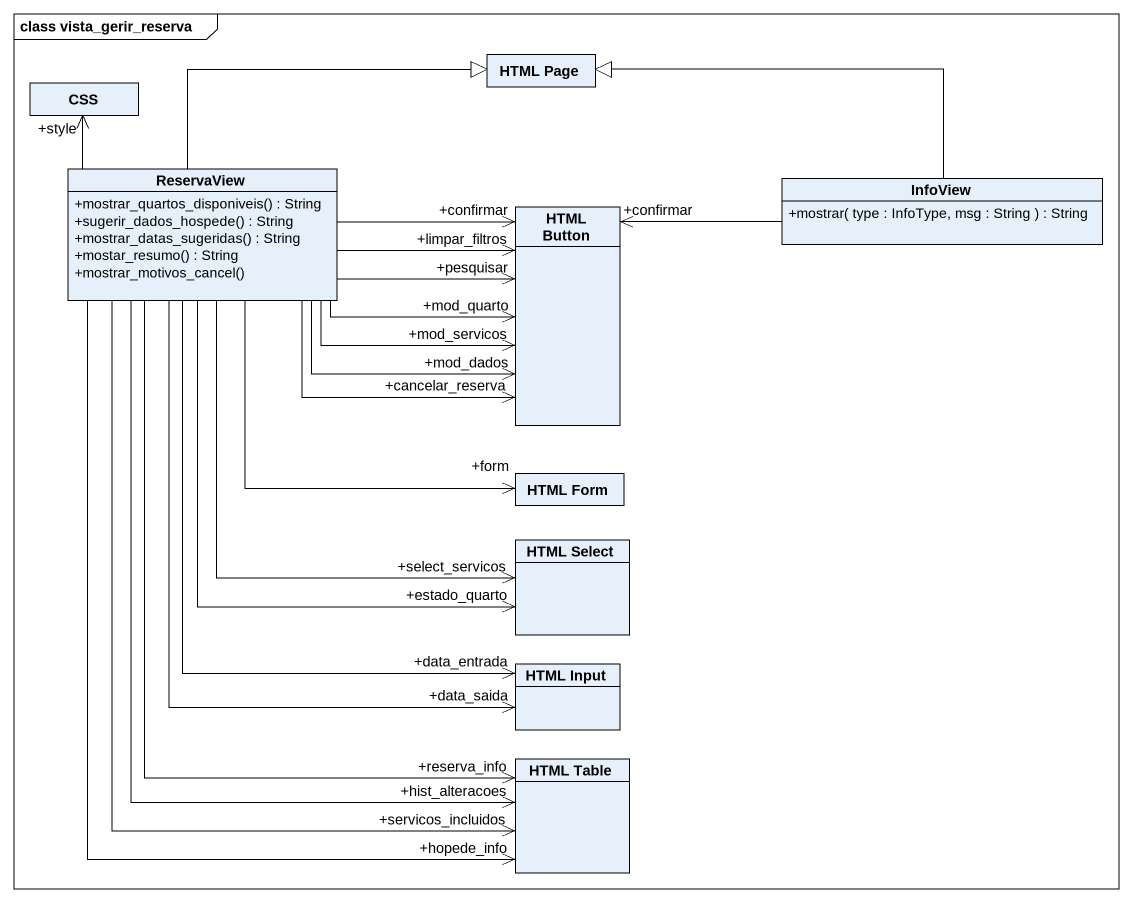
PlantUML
@startuml
mainframe class vista_gerir_reserva
hide circle
hide empty members
skinparam classAttributeIconSize 0
class "HTML Page" as HTML_Page
class CSS
class ReservaView {
  +mostrar_quartos_disponiveis() : String
  +sugerir_dados_hospede() : String
  +mostrar_datas_sugeridas() : String
  +mostar_resumo() : String
  +mostrar_motivos_cancel()
}
class InfoView {
  +mostrar( type : InfoType, msg : String ) : String
}
class "HTML Button" as HTML_Button
class "HTML Form" as HTML_Form
class "HTML Select" as HTML_Select
class "HTML Input" as HTML_Input
class "HTML Table" as HTML_Table
ReservaView -right-|> HTML_Page
ReservaView -up-> "+style" CSS
ReservaView -right-> "+confirmar" HTML_Button
ReservaView -right-> "+limpar_filtros" HTML_Button
ReservaView -right-> "+pesquisar" HTML_Button
ReservaView -right-> "+mod_quarto" HTML_Button
ReservaView -right-> "+mod_servicos" HTML_Button
ReservaView -right-> "+mod_dados" HTML_Button
ReservaView -right-> "+cancelar_reserva" HTML_Button
ReservaView --> "+form" HTML_Form
ReservaView --> "+select_servicos" HTML_Select
ReservaView --> "+estado_quarto" HTML_Select
ReservaView --> "+data_saida" HTML_Input
ReservaView --> "+data_entrada" HTML_Input
ReservaView --> "+reserva_info" HTML_Table
ReservaView --> "+hist_alteracoes" HTML_Table
ReservaView --> "+servicos_incluidos" HTML_Table
ReservaView --> "+hopede_info" HTML_Table
InfoView -left-|> HTML_Page
InfoView -left-> "+confirmar" HTML_Button
@enduml
